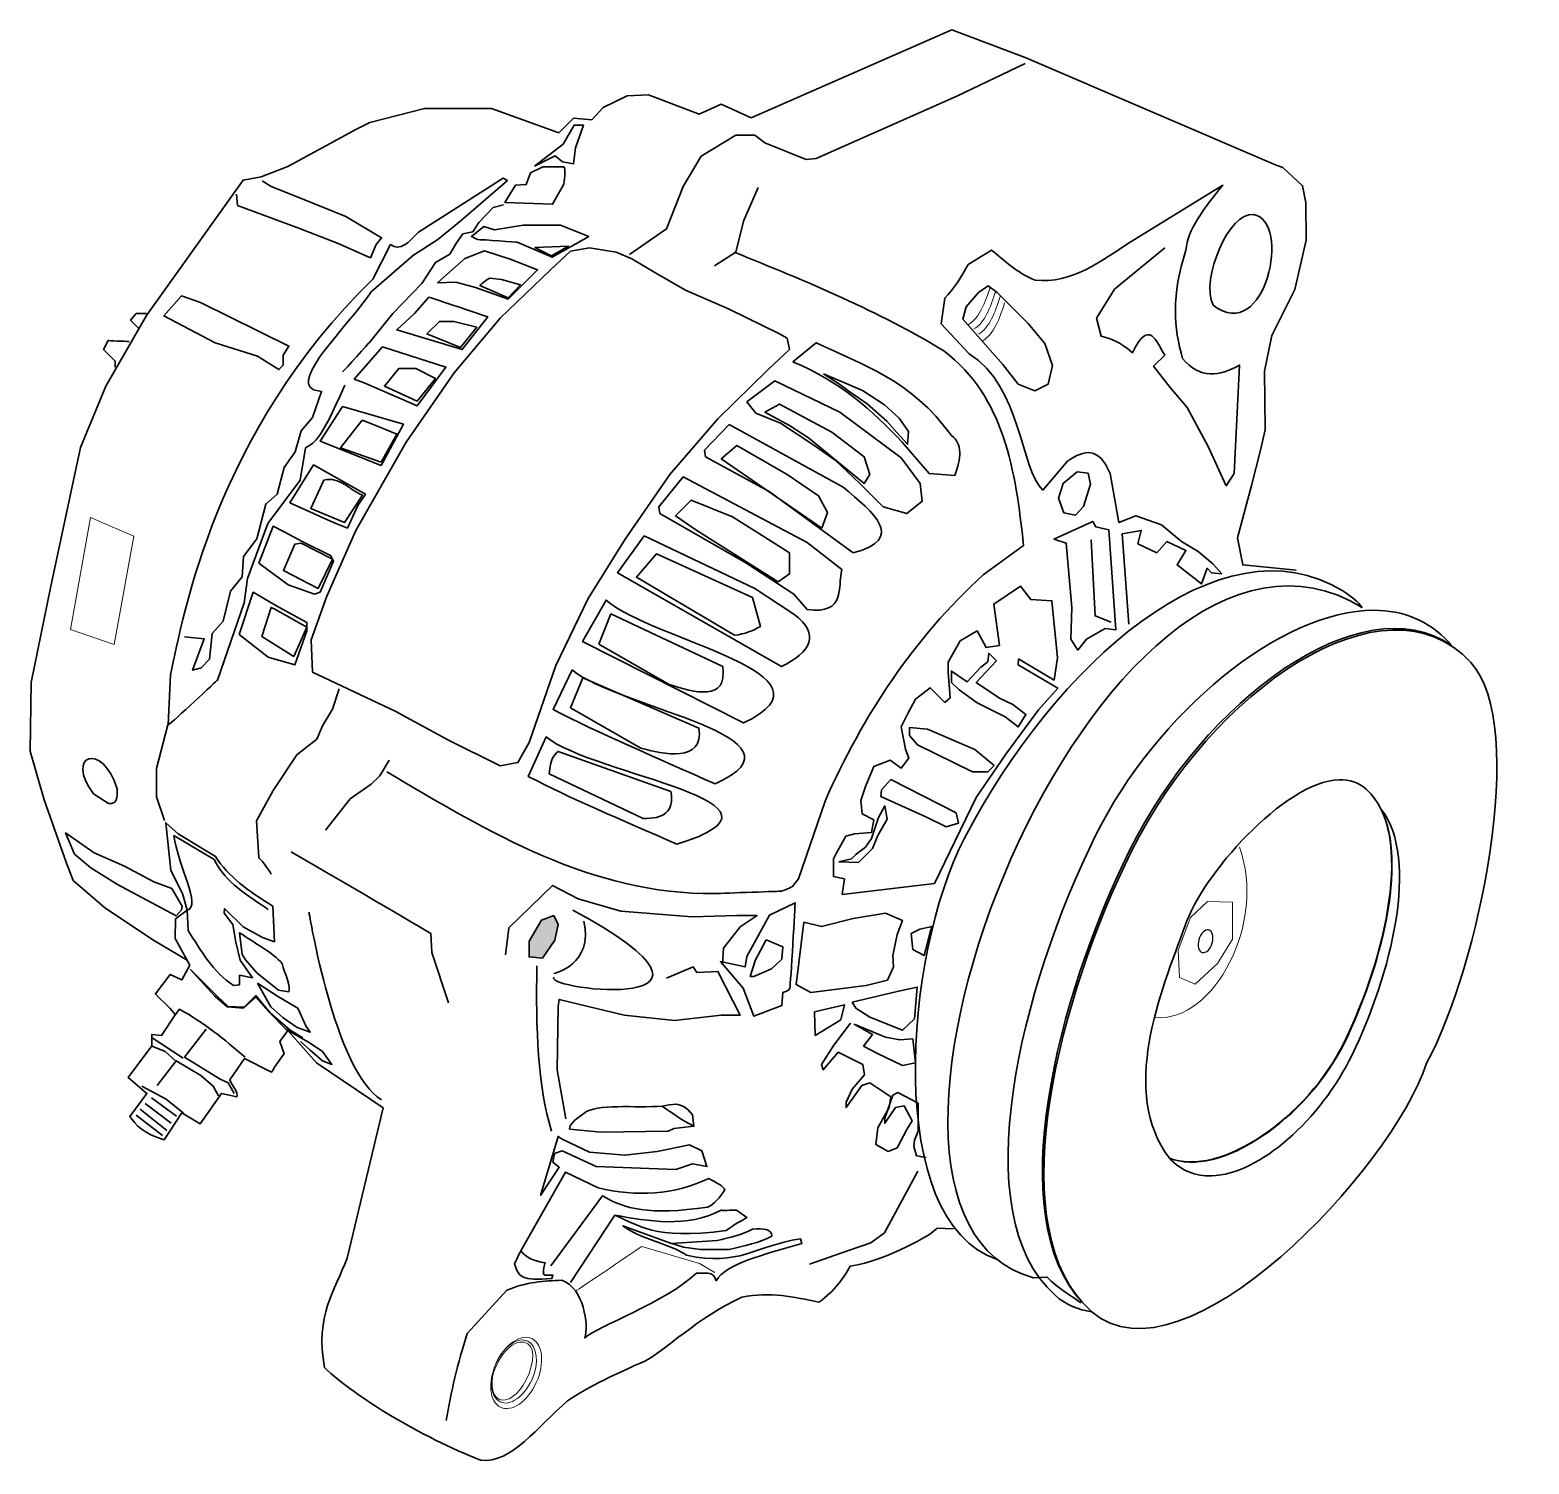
# Model space of a CAD drawing. Header units: inches. Extents: x 9 to 292, y -335 to -65.
import ezdxf

# ---------------------------------------------------------------- set-up
doc = ezdxf.new("R2010")
doc.units = ezdxf.units.IN
doc.header["$MEASUREMENT"] = 0
doc.layers.add('Layer 1', color=7, linetype='Continuous')

# ---------------------------------------------------------------- blocks, each defined once
blk = doc.blocks.new('block 5')
at = {"layer": 'Layer 1', "color": 7, "lineweight": 35}
blk.add_lwpolyline([(207.2, -304.66), (209.19, -306.6)], dxfattribs=at)
for points, knots in [([(262.31, -174.24), (244.68, -174.19), (221.23, -193.65), (209.83, -216.7), (195.68, -245.33), (185, -288.09), (202.2, -303.4), (204.22, -305.19), (206.55, -306.16), (209.1, -306.51), (226.38, -321.47), (265.76, -279.48), (272.21, -259.65), (282.04, -241.49), (291.5, -196.03), (280.54, -184.08), (264.35, -166.45), (231.47, -189.58), (216.59, -219.68), (202.9, -247.37), (192.47, -288.26), (207.34, -304.77), (192.06, -288.46), (202.52, -247.26), (216.29, -219.41), (230.19, -191.3), (259.8, -169.25), (276.83, -180.82), (276.67, -180.61), (276.53, -180.43), (276.36, -180.24), (272.56, -176.11), (267.71, -174.26), (262.31, -174.24)], [0, 0, 0, 0, 1, 1, 1, 2, 2, 2, 3, 3, 3, 4, 4, 4, 5, 5, 5, 6, 6, 6, 7, 7, 7, 8, 8, 8, 9, 9, 9, 10, 10, 10, 11, 11, 11, 11]), ([(255.72, -206.2), (245.32, -206.52), (229.67, -224.45), (226.73, -233.67), (221.98, -246.3), (214.33, -265.17), (223.72, -277.52), (225.9, -279.94), (228.66, -280.95), (231.67, -280.87), (240.71, -280.6), (252.19, -270.36), (258.21, -257.96), (265.44, -243.05), (270.98, -221.18), (263.65, -211.78), (268.72, -222.1), (263.47, -241.87), (256.77, -255.66), (249.74, -270.15), (233.07, -281.4), (223.72, -277.52), (233.07, -281.3), (249.7, -270.05), (256.71, -255.6), (264.34, -239.88), (270.11, -216.4), (260.84, -207.99), (259.39, -206.68), (257.64, -206.14), (255.72, -206.2)], [0, 0, 0, 0, 1, 1, 1, 2, 2, 2, 3, 3, 3, 4, 4, 4, 5, 5, 5, 6, 6, 6, 7, 7, 7, 8, 8, 8, 9, 9, 9, 10, 10, 10, 10])]:
    blk.add_open_spline(points, degree=3, knots=knots, dxfattribs=at)
blk = doc.blocks.new('block 4')
at = {"layer": 'Layer 1', "color": 7, "lineweight": 35}
for points in [[(260.08, -173.74), (210.98, -143.68), (153.25, -287.99), (198.14, -300.1), (198.14, -300.1), (200.71, -299.97), (200.71, -299.97), (202.62, -302.08), (204.91, -303.21), (207.06, -304.84)], [(191.26, -296.63), (169.91, -289.48), (173.61, -239.33), (185.11, -217.22), (202.13, -184.5), (233.39, -156.4), (256.39, -170.58), (257.89, -171.49), (259.29, -172.62), (260.08, -173.77)]]:
    blk.add_open_spline(points, degree=3, knots=[0, 0, 0, 0, 1, 1, 1, 2, 2, 2, 3, 3, 3, 3], dxfattribs=at)
at = {"layer": 'Layer 1'}
blk.add_blockref('block 5', (0, 0), dxfattribs=at)
blk = doc.blocks.new('block 3')
at = {"layer": 'Layer 1'}
h = blk.add_hatch(color=1, dxfattribs=at)
h.dxf.hatch_style = 2
h.paths.add_polyline_path([(107.69, -231.81), (105.37, -232.65), (103.06, -236.65), (103.06, -239.6), (105.58, -239.81), (107.9, -236.44), (108.53, -233.49)])
at = {"layer": 'Layer 1', "color": 7, "lineweight": 35}
for points in [[(247.64, -166.67), (237.56, -165.69), (236.58, -160.6), (239.22, -150.71), (240.89, -144.05), (241.77, -140.23), (241.67, -129.16), (243.04, -122.41), (247.35, -113.79), (249.5, -104.49), (249.41, -97.44), (248.82, -94.2), (245.1, -90.78), (243.82, -90.29), (196.53, -70.02), (182.72, -64.83), (144.92, -81.38), (139.24, -78.83), (135.13, -80.69), (125.53, -77.07), (121.52, -77.26), (117.01, -79.42), (114.86, -81.77), (111.43, -81.47), (108.69, -84.22), (95.96, -79.61), (83.33, -79.61), (73.05, -82.26), (70.5, -83.53), (57.57, -90.58), (52.58, -92.54), (49.15, -93.13), (30.94, -118.69), (23.29, -131.96), (18.49, -143.52), (12.85, -170.03), (9.2, -187.83), (9, -200.83), (11.64, -209.96), (15.9, -221.94), (17.12, -225.19), (23.01, -230.27), (32.14, -236.36), (38.64, -240.22)], [(122, -107.17), (128.95, -102.33), (132.11, -94.33), (135.48, -88.64), (142.01, -84.64), (145.58, -84.64), (147.48, -86.12), (151.69, -87.8), (155.27, -89.28), (157.16, -89.07), (183.69, -77.28), (196.53, -71.17)], [(104.05, -90.53), (109.48, -86.34), (111.57, -82.76), (113.3, -82.76), (111.82, -87.08), (111.45, -90.04), (109.35, -89.67), (108, -88.56), (104.05, -90.53)], [(47.89, -95.8), (48.11, -97.91), (59.47, -102.12), (67.05, -105.07), (73.16, -107.8), (74.21, -105.28), (75.27, -104.01), (68.53, -100.01), (59.69, -96.43), (54.42, -94.33), (52.74, -93.28)], [(138.01, -109.28), (142.01, -106.75), (143.48, -100.86), (146.22, -94.54)], [(62, -179.81), (62.21, -185.91), (77.79, -193.28), (87.9, -198.76), (97.58, -203.6), (100.95, -202.97), (103.06, -199.18), (108.11, -184.65), (114.21, -172.02), (121.16, -160.86), (129.58, -148.65), (138.64, -138.12), (148.11, -128.86), (152.11, -125.07), (151.69, -122.96), (150.22, -122.12), (140.74, -117.49), (132.53, -113.91), (127.06, -110.75), (122.43, -108.01), (119.48, -106.75), (114.42, -105.91), (110.85, -106.54), (107.06, -110.12), (97.58, -119.17), (88.95, -129.49), (79.9, -142.54), (70.42, -159.17), (64.95, -171.6), (62, -179.81), (62, -179.81)], [(85.78, -112.5), (90.97, -107.93), (94.67, -106.45), (99.48, -108.06), (104.66, -110.03), (99.11, -115.58), (92.94, -113.36), (89.24, -112.38), (85.78, -112.5), (85.78, -112.5)], [(104.17, -105.84), (110.46, -105.59), (107.26, -107.44), (104.17, -105.84), (104.17, -105.84)], [(34.21, -118.75), (43.89, -123.8), (51.9, -126.33), (55.9, -128.86), (56.74, -128.01), (56.74, -126.12), (57.79, -124.44), (41.16, -116.22), (37.58, -114.96), (34.21, -118.75), (34.21, -118.75)], [(187.72, -114.32), (185.43, -117.03), (184.8, -119.33), (192.31, -127.88), (195.23, -131.63), (198.36, -132.88), (200.86, -131.63), (201.7, -128.09), (200.24, -123.92), (197.11, -120.16), (193.56, -116.61), (191.27, -114.32), (189.6, -113.07), (187.72, -114.32), (187.72, -114.32)], [(30.95, -118.28), (29.02, -118.28), (27.93, -119.54), (29.44, -121.04)], [(83.81, -122.13), (90.1, -124.72), (93.19, -120.89), (88.87, -119.78), (86.15, -119.78), (83.81, -122.13), (83.81, -122.13)], [(70.11, -130.64), (75.42, -124.59), (87.39, -128.42), (81.96, -135.7), (71.96, -131.38), (70.11, -130.64), (70.11, -130.64)], [(75.79, -132), (78.5, -128.67), (81.71, -128.67), (85.41, -130.52), (81.96, -134.84), (75.79, -132), (75.79, -132)], [(158.53, -129.67), (165.86, -132.78), (170.02, -135.53), (172.77, -138), (174.54, -140.53), (174.39, -142.93), (172.35, -140.74), (170.45, -138.56), (166.78, -135.32), (163.33, -132.92), (161.35, -131.51), (158.53, -129.68), (158.53, -129.67)], [(144.11, -134.96), (149.37, -130.96), (161.59, -136.86), (173.16, -145.49), (176.74, -150.33), (177.16, -153.7), (174.22, -156.02), (169.8, -154.75), (165.38, -150.33), (160.74, -145.91), (156.53, -142.96), (150.43, -138.96), (145.8, -137.07), (144.11, -134.96)], [(147.48, -136.86), (150.22, -135.38), (160.11, -140.65), (166.22, -145.28), (167.27, -148.65), (166.22, -150.33), (155.69, -141.7), (152.11, -139.38), (147.48, -136.86), (147.48, -136.86)], [(67.89, -135.82), (79.36, -139.16), (75.17, -146.93), (63.69, -142.37), (67.89, -135.82)], [(71.59, -138.42), (67.52, -143.6), (75.17, -146.31), (78.13, -141.01), (73.56, -139.16), (71.59, -138.42), (71.59, -138.42)], [(139.27, -145.7), (142.22, -143.17), (151.69, -148.65), (157.58, -152.65), (159.27, -155.81), (158.22, -158.75), (143.27, -148.44), (139.27, -145.7), (139.27, -145.7)], [(57.99, -153.96), (66.17, -157.69), (68.83, -158.76), (70.79, -154.49), (72.21, -152.36), (62.44, -146.85), (57.99, -153.96), (57.99, -153.96)], [(206.35, -148.12), (203.72, -150.31), (202.84, -153.09), (203.86, -155.87), (206.06, -156.31), (207.52, -154.7), (208.83, -150.46), (208.39, -148.41), (206.35, -148.12), (206.35, -148.12)], [(130.64, -156.44), (133.58, -153.49), (141.37, -156.65), (147.48, -160.44), (152.11, -163.39), (152.11, -167.39), (150.01, -168.86), (134.64, -159.17), (130.64, -156.44)], [(201.96, -160.84), (204.3, -161.57), (205.32, -173.71), (205.18, -179.7), (206.49, -181.75), (208.1, -179.7), (211.61, -177.65), (213.66, -177.95), (212.34, -159.09), (209.86, -158.5), (209.27, -157.48), (201.96, -160.84), (201.96, -160.84)], [(52.13, -165.33), (57.64, -169.42), (62.61, -171.2), (63.68, -170.84), (66.17, -164.98), (65.64, -163.91), (60.3, -161.25), (56.93, -159.47), (54.8, -158.4), (52.13, -165.33)], [(208.98, -160.99), (209.71, -175.32), (212.78, -176.49)], [(63.33, -170.13), (56.75, -166.76), (58.88, -161.78), (60.13, -161.6), (65.99, -164.62), (63.33, -170.13), (63.33, -170.13)], [(48.4, -178.84), (53.91, -183.11), (58.88, -184.53), (61.19, -178.13), (61.19, -176.53), (55.33, -173.33), (51.06, -170.84), (48.4, -178.84)], [(195.27, -183.39), (202.01, -187.39), (202.64, -183.18), (201.59, -172.44), (197.59, -172.23), (195.69, -169.7), (190.64, -173.07), (191.69, -180.86), (189.17, -181.28), (187.48, -178.12), (184.32, -180.02), (182.01, -184.02), (182.01, -185.91), (182.43, -190.76), (181.38, -191.6), (178.64, -188.86), (175.9, -190.97), (174.43, -193.7), (173.16, -196.23), (174.01, -200.44), (174.64, -202.12), (173.16, -204.02), (171.11, -202.51), (168.04, -203.68), (166.43, -207.48), (165.56, -210.11), (165.85, -212.6), (168.04, -213.77), (167.6, -216.11), (164.39, -216.4), (162.78, -216.84), (160.88, -220.2), (160.44, -221.08), (160.44, -224.44), (162.49, -224.88), (162.05, -227.8), (179.45, -225.76), (187.34, -209.53), (192.9, -201.34), (199.04, -193.01), (202.69, -188.91), (195.24, -184.53), (195.27, -183.39), (195.27, -183.39)], [(52.66, -179.2), (58.71, -182.93), (61.19, -177.42), (55.15, -174.04), (54.44, -173.69), (52.66, -179.2), (52.66, -179.2)], [(191.14, -183.8), (187.34, -187.89), (191.73, -190.81), (194.21, -191.98), (196.7, -193.88), (195.24, -196.22), (192.75, -194.32), (187.49, -191.69), (184.12, -189.21), (182.66, -187.89), (182.66, -185.7), (185.59, -187.74), (188.22, -184.97), (189.53, -183.94), (189.68, -182.33), (191.14, -183.8), (191.14, -183.8)], [(34.95, -195.84), (32.84, -204.09), (32.84, -209.42), (34.35, -213.85)], [(176.23, -199.59), (186.61, -204.7), (189.53, -204.7), (190.7, -203.53), (187.05, -200.46), (178.13, -196.66), (174.77, -196.37), (174.77, -197.83), (176.23, -199.59), (176.23, -199.59)], [(64.67, -215.67), (69.35, -209.82), (73.3, -207.04), (74.91, -205.43), (76.66, -202.51)], [(171.26, -206.16), (169.5, -208.07), (169.36, -209.38), (177.84, -213.18), (181.64, -215.08), (183.98, -214.35), (183.54, -212.45), (171.26, -206.16), (171.26, -206.16)], [(161.46, -221.66), (165.12, -221.81), (167.75, -219.18), (168.77, -216.69), (170.53, -213.62), (170.09, -211.14), (168.92, -213.33), (167.6, -217.28), (166.43, -218.88), (164.68, -220.2), (163.8, -221.08), (161.46, -221.66), (161.46, -221.66)], [(36.52, -231.87), (25.5, -225.96), (20.47, -222.8), (17.4, -220.2), (15.69, -216.23), (21.12, -219.96), (26.79, -222.47), (32.31, -225.47), (35.71, -226.68), (37.65, -230.01), (37.57, -230.74), (36.52, -231.87), (36.52, -231.87)], [(98.63, -239.18), (99.27, -234.13), (107.48, -226.13), (112.32, -228.65), (120.32, -230.97), (133.79, -232.02), (142.22, -231.81), (146.01, -231.81), (142.85, -233.92), (139.69, -237.92), (139.48, -241.07)], [(154.85, -233.04), (153.36, -244.8), (156.17, -246.29), (166.61, -244.97), (170.59, -243.97), (171.75, -241.49), (171.58, -239.33), (172.41, -235.36), (173.4, -232.71), (170.25, -231.38), (164.13, -232.38), (158.16, -233.87), (154.85, -233.04), (154.85, -233.04)], [(107.69, -231.81), (105.37, -232.65), (103.06, -236.65), (103.06, -239.6), (105.58, -239.81), (107.9, -236.44), (108.53, -233.49), (107.69, -231.81)], [(176.71, -234.36), (175.06, -235.19), (175.39, -238.17), (177.54, -239.33), (178.7, -234.7), (179.03, -233.87), (176.71, -234.36), (176.71, -234.36)], [(147.73, -236.35), (150.87, -237.68), (150.71, -240), (148.72, -241.82), (145.41, -243.31), (144.74, -243.31), (145.74, -240.16), (147.73, -236.35)], [(39.16, -241.92), (43.83, -247), (46.16, -249.03), (49.21, -249.24), (51.54, -247.2), (53.98, -249.95), (57.23, -253.19), (61.8, -255.83), (64.13, -257.46), (65.86, -259.9), (64.13, -259.19), (61.8, -257.15), (59.97, -255.53)], [(39.37, -242.08), (44.42, -247.14), (46.35, -248.94), (49.36, -249.06), (51.53, -246.9), (54.29, -250.15), (58.03, -253.4), (60.43, -254.84)], [(110, -270.13), (108.32, -260.86), (108.53, -248.86), (108.74, -247.6), (120.95, -250.55), (130.43, -251.6), (139.27, -250.55), (142.85, -250.55), (138.64, -242.34), (134.64, -242.55), (134, -241.49), (128.95, -243.6)], [(51.85, -244.56), (55.81, -247.1), (59.46, -249.24), (60.99, -252.59), (61.8, -253.8), (59.36, -252.89), (56.72, -251.06), (54.39, -249.03), (51.85, -244.56), (51.85, -244.56)], [(163.96, -248.11), (172.41, -246.12), (176.22, -245.3), (175.72, -251.26), (173.4, -253.41), (167.27, -250.93), (164.62, -249.27), (163.96, -248.11)], [(156.84, -249.94), (157, -254.41), (161.81, -251.43), (162.47, -248.61), (156.84, -249.94), (156.84, -249.94)], [(42.2, -253.19), (38.14, -258.47), (44.84, -262.64), (46.37, -263.35), (47.48, -265.38)], [(163.63, -252.09), (160.48, -256.23), (158.16, -259.87), (158.49, -260.87), (161.31, -257.56), (165.95, -259.87), (166.28, -261.86), (163.96, -264.51), (162.8, -267), (162.8, -267.99), (165.78, -263.85), (167.27, -263.35), (171.25, -266), (170.92, -267.99), (168.76, -271.8), (168.43, -274.95), (170.75, -276.27), (172.41, -275.61), (174.23, -272.13), (175.22, -270.48), (173.73, -267.66), (172.08, -267.99), (170.09, -270.97), (170.09, -269.98), (171.58, -265.67), (172.57, -265.17), (176.38, -267.16), (176.38, -272.46), (175.72, -274.12), (175.56, -275.28), (176.05, -277.1), (177.87, -277.43)], [(164.29, -252.25), (170.25, -254.74), (172.9, -255.24), (175.39, -255.07), (175.89, -259.54), (173.4, -260.04), (168.6, -257.72), (166.11, -256.4), (167.77, -254.24), (164.29, -252.25), (164.29, -252.25)], [(37.84, -258.68), (31.85, -254.72)], [(36.42, -259.19), (34.49, -257.46), (31.85, -256.34)], [(32.96, -263.86), (36.52, -259.19), (41.19, -261.93), (43.52, -263.96), (44.54, -265.78)], [(30.09, -263.99), (34.67, -266.4), (37.92, -269.05)], [(34.79, -272.3), (29.73, -268.32)], [(35.63, -270.97), (30.7, -267.24)], [(36.6, -269.65), (31.9, -266.16)], [(33.95, -273.26), (29.01, -269.41)], [(105.23, -284.57), (108.74, -279.25), (107.56, -278.31), (107.83, -276.68), (109.32, -276.14), (115.69, -279.12), (130.74, -279.66), (133.85, -278.58), (136.56, -279.12), (135.62, -276.14), (133.31, -275.06), (127.21, -276.28), (121.11, -276.95), (114.47, -276.41), (109.32, -273.97), (108.51, -273.43), (105.23, -284.57), (105.23, -284.57)], [(155.9, -297.5), (163.27, -294.97), (167.48, -293.5), (170.01, -291.6), (176.32, -280.02)]]:
    blk.add_lwpolyline(points, dxfattribs=at)
at = {"layer": 'Layer 1', "color": 7, "lineweight": 9}
blk.add_lwpolyline([(28.57, -160.24), (24.83, -180.72), (16.63, -177.84), (20.37, -156.77), (28.57, -160.24)], dxfattribs=at)
at = {"layer": 'Layer 1', "color": 7, "lineweight": 18}
blk.add_lwpolyline([(230.91, -229.12), (235.59, -229.27), (235.59, -236.28), (232.81, -240.82), (228.57, -244.76), (225.65, -243.45), (225.35, -238.33), (227.69, -232.19), (230.91, -229.12)], dxfattribs=at)
at = {"layer": 'Layer 1', "color": 7, "lineweight": 35}
for points, knots in [([(68.32, -131.8), (63.38, -143.19), (62.41, -142.64), (60.95, -143.59), (60.95, -143.59), (59.9, -149.7), (59.9, -149.7), (59.9, -149.7), (53.79, -157.91), (53.79, -157.91), (53.79, -157.91), (50, -168.23), (50, -168.23), (50, -168.23), (49.37, -172.86), (49.37, -172.86), (49.37, -172.86), (44.32, -187.39), (44.32, -187.39), (44.32, -187.39), (35.89, -195.39), (35.05, -195.81), (35.05, -195.81), (35.47, -186.33), (35.47, -186.33), (37.91, -175.09), (44.02, -140.69), (73.58, -111.8), (73.58, -111.8), (76.95, -105.28), (76.95, -105.28), (78.7, -106.73), (80.46, -104.79), (82.21, -102.96), (82.21, -102.96), (98.17, -92.74), (98.17, -92.74), (98.17, -92.74), (98.96, -93.18), (98.96, -93.18), (98.96, -93.18), (90.33, -100.69), (90.33, -100.69), (90.33, -100.69), (85.86, -104.35), (85.86, -104.35), (85.86, -104.35), (81.29, -107.29), (81.29, -107.29), (81.29, -107.29), (81.37, -107.17), (81.37, -107.17), (81.37, -107.17), (73.37, -114.12), (73.37, -114.12), (68.51, -121.13), (58.29, -130.63), (62.42, -132.65), (62.42, -132.65), (63.94, -132.99), (63.94, -132.99), (63.94, -132.99), (62.21, -137.92), (62.21, -137.92), (62.21, -137.92), (60.11, -140.39), (60.11, -140.39), (60.11, -140.39), (59, -144.34), (59, -144.34), (59, -144.34), (56.9, -147.3), (56.9, -147.3), (56.9, -147.3), (55.55, -152.36), (55.55, -152.36), (55.55, -152.36), (53.45, -154.21), (53.45, -154.21), (53.45, -154.21), (51.72, -160.75), (51.72, -160.75), (51.72, -160.75), (49.25, -164.09), (49.25, -164.09), (49.25, -164.09), (49, -167.91), (49, -167.91), (49, -167.91), (46.78, -170.63), (46.78, -170.63), (46.78, -170.63), (45.43, -176.3), (45.43, -176.3), (45.43, -176.3), (43.33, -178.65), (43.33, -178.65), (43.33, -178.65), (42.83, -183.46), (42.83, -183.46), (42.83, -183.46), (41.23, -185.07), (41.23, -185.07), (41.23, -185.07), (39.63, -185.56), (39.63, -185.56), (39.63, -185.56), (41.85, -179.64), (41.85, -179.64), (41.85, -179.64), (38.14, -179.27), (38.14, -179.27)], [0, 0, 0, 0, 1, 1, 1, 2, 2, 2, 3, 3, 3, 4, 4, 4, 5, 5, 5, 6, 6, 6, 7, 7, 7, 8, 8, 8, 9, 9, 9, 10, 10, 10, 11, 11, 11, 12, 12, 12, 13, 13, 13, 14, 14, 14, 15, 15, 15, 16, 16, 16, 17, 17, 17, 18, 18, 18, 19, 19, 19, 20, 20, 20, 21, 21, 21, 22, 22, 22, 23, 23, 23, 24, 24, 24, 25, 25, 25, 26, 26, 26, 27, 27, 27, 28, 28, 28, 29, 29, 29, 30, 30, 30, 31, 31, 31, 32, 32, 32, 33, 33, 33, 34, 34, 34, 35, 35, 35, 36, 36, 36, 37, 37, 37, 37]), ([(98.48, -97.38), (98.48, -97.38), (107.48, -97.7), (107.48, -97.7), (107.48, -97.7), (109.58, -93.91), (109.58, -93.91), (109.76, -92.49), (109.97, -91.01), (109.62, -90.64), (109.62, -90.64), (105.66, -90.64), (105.66, -90.64), (105.66, -90.64), (103.33, -91.76), (103.33, -91.76), (103.33, -91.76), (102.51, -93.99), (102.51, -93.99), (102.51, -93.99), (100.48, -94.09), (100.48, -94.09), (100.48, -94.09), (98.48, -97.38), (98.48, -97.38), (98.48, -97.38), (98.48, -97.38), (98.48, -97.38), (98.48, -97.38), (98.48, -97.38), (98.48, -97.38)], [0, 0, 0, 0, 1, 1, 1, 2, 2, 2, 3, 3, 3, 4, 4, 4, 5, 5, 5, 6, 6, 6, 7, 7, 7, 8, 8, 8, 9, 9, 9, 10, 10, 10, 10]), ([(222.85, -105.91), (222.85, -105.91), (213.38, -113.7), (213.38, -113.7), (213.38, -113.7), (210.01, -119.17), (210.01, -119.17), (210.01, -119.17), (210.85, -122.54), (210.85, -122.54), (212.62, -123.01), (214.42, -123.57), (216.75, -125.7), (219.96, -119.13), (221.24, -123.6), (222.85, -126.12), (222.85, -126.12), (220.75, -128.23), (220.75, -128.23), (220.75, -128.23), (223.9, -132.23), (223.9, -132.23), (223.9, -132.23), (227.06, -136.02), (227.06, -136.02), (227.06, -136.02), (231.06, -143.38), (231.06, -143.38), (231.06, -143.38), (234.43, -150.75), (234.43, -150.75), (234.43, -150.75), (235.91, -148.44), (235.91, -148.44), (235.91, -148.44), (236.96, -128.01), (236.96, -128.01), (233.15, -130.14), (229.47, -130.76), (226.22, -126.75), (224.55, -121.12), (224.05, -114.76), (226.85, -106.33), (227.11, -102.6), (230.22, -98.4), (233.8, -94.12), (233.8, -94.12), (216.33, -104.86), (216.33, -104.86), (210.76, -108.38), (205.36, -112.76), (198.43, -112.01), (194.91, -110.51), (192.66, -108.37), (190.22, -106.33), (190.22, -106.33), (185.8, -109.07), (185.8, -109.07), (184.52, -111.37), (183.2, -113.63), (181.38, -115.38), (181.38, -115.38), (180.74, -120.22), (180.74, -120.22), (180.74, -120.22), (186.01, -125.91), (186.01, -125.91), (195.79, -131.84), (195.69, -147.85), (199.9, -151.59), (199.9, -151.59), (204.53, -146.12), (204.53, -146.12), (207.66, -143.91), (210.52, -143.4), (212.54, -148.44), (212.54, -148.44), (214.22, -157.7), (214.22, -157.7), (214.22, -157.7), (217.38, -156.44), (217.38, -156.44), (217.38, -156.44), (222.22, -158.12), (222.22, -158.12), (222.22, -158.12), (226.01, -161.28), (226.01, -161.28), (226.01, -161.28), (229.17, -163.17), (229.17, -163.17), (229.17, -163.17), (231.9, -165.49), (231.9, -165.49), (231.9, -165.49), (233.59, -167.39), (233.59, -167.39), (233.59, -167.39), (231.69, -167.17), (231.69, -167.17), (231.69, -167.17), (230.85, -166.33), (230.85, -166.33), (230.85, -166.33), (229.8, -169.28), (229.8, -169.28), (229.8, -169.28), (225.17, -165.7), (225.17, -165.7), (225.17, -165.7), (226.85, -162.96), (226.85, -162.96), (226.85, -162.96), (223.27, -161.28), (223.27, -161.28), (223.27, -161.28), (221.38, -163.39), (221.38, -163.39), (221.38, -163.39), (217.8, -161.7), (217.8, -161.7), (217.8, -161.7), (218.43, -159.17), (218.43, -159.17), (218.43, -159.17), (214.85, -159.81), (214.85, -159.81), (214.85, -159.81), (216.11, -176.86), (216.11, -176.86)], [0, 0, 0, 0, 1, 1, 1, 2, 2, 2, 3, 3, 3, 4, 4, 4, 5, 5, 5, 6, 6, 6, 7, 7, 7, 8, 8, 8, 9, 9, 9, 10, 10, 10, 11, 11, 11, 12, 12, 12, 13, 13, 13, 14, 14, 14, 15, 15, 15, 16, 16, 16, 17, 17, 17, 18, 18, 18, 19, 19, 19, 20, 20, 20, 21, 21, 21, 22, 22, 22, 23, 23, 23, 24, 24, 24, 25, 25, 25, 26, 26, 26, 27, 27, 27, 28, 28, 28, 29, 29, 29, 30, 30, 30, 31, 31, 31, 32, 32, 32, 33, 33, 33, 34, 34, 34, 35, 35, 35, 36, 36, 36, 37, 37, 37, 38, 38, 38, 39, 39, 39, 40, 40, 40, 41, 41, 41, 42, 42, 42, 43, 43, 43, 43]), ([(67.89, -129.28), (68.38, -128.91), (72.95, -123.73), (72.95, -123.73), (72.95, -123.73), (77.39, -118.3), (77.39, -118.3), (77.39, -118.3), (82.82, -112.62), (82.82, -112.62), (82.82, -112.62), (85.41, -108.67), (85.41, -108.67), (85.41, -108.67), (88.13, -107.07), (88.13, -107.07), (88.13, -107.07), (89.36, -104.97), (89.36, -104.97), (89.36, -104.97), (90.59, -103.24), (90.59, -103.24), (90.59, -103.24), (92.45, -102.87), (92.45, -102.87), (92.45, -102.87), (93.56, -101.15), (93.56, -101.15), (93.56, -101.15), (96.27, -98.31), (96.27, -98.31), (96.27, -98.31), (98.25, -97.81), (98.25, -97.81)], [0, 0, 0, 0, 1, 1, 1, 2, 2, 2, 3, 3, 3, 4, 4, 4, 5, 5, 5, 6, 6, 6, 7, 7, 7, 8, 8, 8, 9, 9, 9, 10, 10, 10, 11, 11, 11, 11]), ([(93.31, -104.35), (94.3, -104.35), (100.84, -104.85), (100.84, -104.85), (100.84, -104.85), (107.38, -107.69), (107.38, -107.69), (107.38, -107.69), (114.29, -103.74), (114.29, -103.74), (114.29, -103.74), (108.98, -101.64), (108.98, -101.64), (108.98, -101.64), (101.95, -101.64), (101.95, -101.64), (101.95, -101.64), (96.52, -102.5), (96.52, -102.5), (96.52, -102.5), (94.54, -101.89), (94.54, -101.89), (94.54, -101.89), (92.2, -103.74), (92.2, -103.74), (92.2, -103.74), (93.31, -104.35), (93.31, -104.35)], [0, 0, 0, 0, 1, 1, 1, 2, 2, 2, 3, 3, 3, 4, 4, 4, 5, 5, 5, 6, 6, 6, 7, 7, 7, 8, 8, 8, 9, 9, 9, 9]), ([(239.58, -99.63), (234.95, -98.94), (229.58, -111.89), (231.95, -116.7), (241.96, -124.38), (246.77, -100.7), (239.58, -99.63)], [0, 0, 0, 0, 1, 1, 1, 2, 2, 2, 2]), ([(76.22, -204.7), (95.63, -216.09), (114.66, -227.86), (138.07, -227.66), (138.07, -227.66), (149.77, -227.22), (150.35, -227.22), (150.94, -227.22), (152.69, -226.34), (152.69, -226.34), (152.69, -226.34), (153.86, -224.88), (153.86, -224.88), (153.86, -224.88), (158.83, -210.26), (158.83, -210.26), (165.99, -194.01), (175.55, -179.49), (188.66, -167.57), (188.66, -167.57), (196.26, -162.01), (196.26, -162.01), (194.69, -147.92), (192.71, -134.05), (181.2, -125.31), (169.01, -117.91), (155.45, -112.23), (141.72, -106.74)], [0, 0, 0, 0, 1, 1, 1, 2, 2, 2, 3, 3, 3, 4, 4, 4, 5, 5, 5, 6, 6, 6, 7, 7, 7, 8, 8, 8, 9, 9, 9, 9]), ([(95.65, -111.64), (95.16, -111.76), (93.8, -112.99), (93.8, -112.99), (93.8, -112.99), (99.11, -115.34), (99.11, -115.34), (99.11, -115.34), (101.45, -112.87), (101.45, -112.87), (101.45, -112.87), (97.88, -111.88), (97.88, -111.88), (97.88, -111.88), (95.65, -111.64), (95.65, -111.64)], [0, 0, 0, 0, 1, 1, 1, 2, 2, 2, 3, 3, 3, 4, 4, 4, 5, 5, 5, 5]), ([(84.18, -115.21), (84.67, -115.34), (95.28, -118.92), (95.28, -118.92), (95.28, -118.92), (90.47, -125.09), (90.47, -125.09), (90.47, -125.09), (78.13, -121.39), (78.13, -121.39), (78.13, -121.39), (81.46, -118.3), (81.46, -118.3), (81.46, -118.3), (84.18, -115.21), (84.18, -115.21)], [0, 0, 0, 0, 1, 1, 1, 2, 2, 2, 3, 3, 3, 4, 4, 4, 5, 5, 5, 5]), ([(27.68, -123.56), (26.92, -123.56), (23.74, -123.39), (23.74, -123.39), (23.74, -123.39), (22.82, -125.07), (22.82, -125.07), (22.82, -125.07), (25.08, -127.25), (25.08, -127.25), (25.08, -127.25), (25.08, -128.42), (25.08, -128.42)], [0, 0, 0, 0, 1, 1, 1, 2, 2, 2, 3, 3, 3, 4, 4, 4, 4]), ([(152.74, -127.38), (152.74, -127.38), (157.16, -123.8), (157.16, -123.8), (165.93, -128), (174.94, -130.68), (182.64, -141.28), (184.79, -142.84), (184.48, -145.62), (183.27, -148.86), (183.27, -148.86), (178.43, -148.44), (178.43, -148.44), (178.43, -148.44), (173.38, -142.54), (173.38, -142.54), (167.81, -136.62), (161.65, -131.09), (152.74, -127.38)], [0, 0, 0, 0, 1, 1, 1, 2, 2, 2, 3, 3, 3, 4, 4, 4, 5, 5, 5, 6, 6, 6, 6]), ([(136.32, -145.33), (136.32, -145.33), (148.32, -151.85), (148.32, -151.85), (148.32, -151.85), (164.11, -163.43), (164.11, -163.43), (174.18, -160.77), (168, -155.86), (162.22, -151.01), (162.22, -151.01), (140.74, -139.22), (140.74, -139.22), (140.74, -139.22), (136.11, -144.06), (136.11, -144.06), (136.11, -144.06), (136.32, -145.33), (136.32, -145.33), (136.32, -145.33), (136.32, -145.33), (136.32, -145.33)], [0, 0, 0, 0, 1, 1, 1, 2, 2, 2, 3, 3, 3, 4, 4, 4, 5, 5, 5, 6, 6, 6, 7, 7, 7, 7]), ([(64.39, -149.7), (64.39, -149.7), (61.9, -155.03), (61.9, -155.03), (61.9, -155.03), (68.3, -157.69), (68.3, -157.69), (68.3, -157.69), (71.68, -152.54), (71.68, -152.54), (69.26, -151.55), (67.24, -148.97), (64.39, -149.7), (64.39, -149.7), (64.39, -149.7), (64.39, -149.7)], [0, 0, 0, 0, 1, 1, 1, 2, 2, 2, 3, 3, 3, 4, 4, 4, 5, 5, 5, 5]), ([(127.69, -156.02), (127.69, -156.02), (143.9, -165.28), (143.9, -165.28), (143.9, -165.28), (152.95, -171.18), (152.95, -171.18), (152.95, -171.18), (155.48, -174.12), (155.48, -174.12), (162.88, -175.08), (161.12, -169.86), (162.01, -166.54), (162.01, -166.54), (155.48, -161.49), (155.48, -161.49), (155.48, -161.49), (132.11, -149.07), (132.11, -149.07), (132.11, -149.07), (127.48, -154.75), (127.48, -154.75), (127.48, -154.75), (127.69, -156.02), (127.69, -156.02)], [0, 0, 0, 0, 1, 1, 1, 2, 2, 2, 3, 3, 3, 4, 4, 4, 5, 5, 5, 6, 6, 6, 7, 7, 7, 8, 8, 8, 8]), ([(124.74, -160.23), (124.74, -160.23), (119.69, -167.17), (119.69, -167.17), (119.69, -167.17), (150.64, -184.86), (150.64, -184.86), (156.13, -182.06), (158.1, -178.89), (152.95, -174.96), (152.95, -174.96), (145.58, -170.12), (145.58, -170.12), (145.58, -170.12), (124.74, -160.23), (124.74, -160.23)], [0, 0, 0, 0, 1, 1, 1, 2, 2, 2, 3, 3, 3, 4, 4, 4, 5, 5, 5, 5]), ([(123.27, -168.02), (123.27, -168.02), (127.06, -163.6), (127.06, -163.6), (127.06, -163.6), (145.16, -171.81), (145.16, -171.81), (145.16, -171.81), (146.64, -177.28), (146.64, -177.28), (145.27, -178.09), (143.72, -178.72), (141.79, -178.96), (141.79, -178.96), (123.27, -168.02), (123.27, -168.02), (123.27, -168.02), (123.27, -168.02), (123.27, -168.02)], [0, 0, 0, 0, 1, 1, 1, 2, 2, 2, 3, 3, 3, 4, 4, 4, 5, 5, 5, 6, 6, 6, 6]), ([(117.56, -172.33), (117.56, -172.33), (113.14, -180.12), (113.14, -180.12), (113.14, -180.12), (143.46, -195.49), (143.46, -195.49), (163.06, -186.23), (126.51, -180.04), (117.56, -172.33), (117.56, -172.33), (117.56, -172.33), (117.56, -172.33)], [0, 0, 0, 0, 1, 1, 1, 2, 2, 2, 3, 3, 3, 4, 4, 4, 4]), ([(116.17, -180.63), (116.17, -180.63), (129.44, -188.21), (129.44, -188.21), (134.2, -189.77), (140.53, -191.53), (139.54, -184.84), (139.54, -184.84), (118.49, -174.94), (118.49, -174.94), (118.49, -174.94), (116.17, -180.63), (116.17, -180.63), (116.17, -180.63), (116.17, -180.63), (116.17, -180.63)], [0, 0, 0, 0, 1, 1, 1, 2, 2, 2, 3, 3, 3, 4, 4, 4, 5, 5, 5, 5]), ([(111.16, -185.49), (111.16, -185.49), (107.58, -192.93), (107.58, -192.93), (115.71, -197.2), (127.33, -202.17), (138.1, -206.97), (157.71, -198.13), (120.11, -192.84), (111.16, -185.49)], [0, 0, 0, 0, 1, 1, 1, 2, 2, 2, 3, 3, 3, 3]), ([(54.42, -224.02), (54.21, -223.18), (52.11, -220.86), (52.11, -220.86), (52.11, -220.86), (51.68, -213.91), (51.68, -213.91), (51.68, -213.91), (54.84, -208.23), (54.84, -208.23), (54.84, -208.23), (59.26, -201.49), (59.26, -201.49), (59.26, -201.49), (63.05, -198.54), (63.05, -198.54), (63.05, -198.54), (64.11, -196.02), (64.11, -196.02), (64.11, -196.02), (66, -192.86), (66, -192.86), (66, -192.86), (67.26, -189.07), (67.26, -189.07)], [0, 0, 0, 0, 1, 1, 1, 2, 2, 2, 3, 3, 3, 4, 4, 4, 5, 5, 5, 6, 6, 6, 7, 7, 7, 8, 8, 8, 8]), ([(110.85, -192.65), (110.85, -192.65), (124.11, -200.23), (124.11, -200.23), (128.24, -201.37), (136.05, -203.13), (135.06, -196.44), (135.06, -196.44), (113.16, -186.97), (113.16, -186.97), (113.16, -186.97), (110.85, -192.65), (110.85, -192.65), (110.85, -192.65), (110.85, -192.65), (110.85, -192.65)], [0, 0, 0, 0, 1, 1, 1, 2, 2, 2, 3, 3, 3, 4, 4, 4, 5, 5, 5, 5]), ([(25.45, -207.91), (25.41, -209.42), (25.44, -210.99), (23.82, -210.65), (23.82, -210.65), (20.98, -208.83), (20.98, -208.83), (15.48, -201.48), (22.57, -198.9), (25.45, -207.91)], [0, 0, 0, 0, 1, 1, 1, 2, 2, 2, 3, 3, 3, 3]), ([(106.26, -198.12), (106.26, -198.12), (102.9, -205.56), (102.9, -205.56), (111.03, -209.83), (120.13, -213.54), (130.9, -218.34), (157.03, -210.34), (115.22, -205.48), (106.26, -198.12), (106.26, -198.12), (106.26, -198.12), (106.26, -198.12)], [0, 0, 0, 0, 1, 1, 1, 2, 2, 2, 3, 3, 3, 4, 4, 4, 4]), ([(108.53, -200.86), (107.79, -201.55), (107.04, -202.19), (106.85, -205.07), (106.85, -205.07), (124.53, -213.49), (124.53, -213.49), (128.36, -213.62), (130.45, -212.24), (129.79, -208.44), (129.79, -208.44), (108.53, -200.86), (108.53, -200.86), (108.53, -200.86), (108.53, -200.86), (108.53, -200.86)], [0, 0, 0, 0, 1, 1, 1, 2, 2, 2, 3, 3, 3, 4, 4, 4, 5, 5, 5, 5]), ([(183.06, -290.86), (183.06, -290.86), (179.91, -290.77), (179.91, -290.77), (179.21, -291.82), (170.72, -296.7), (163.59, -297.93), (162.24, -300.19), (160.77, -302.45), (157.67, -304.71), (152.88, -303.67), (148.6, -302.7), (143.18, -303.77), (134.95, -307.46), (128.42, -314.03), (124.74, -315.88), (120.12, -317.84), (114.19, -320.6), (110.32, -323.32), (104.7, -328.02), (99.8, -335.21), (93.9, -334.49), (82.69, -330.05), (70.6, -322.79), (64.5, -317.02), (62.67, -307.21), (66.49, -302.49), (68.77, -296.38), (68.77, -296.38), (75.56, -268.08), (75.56, -268.08), (75.56, -268.08), (63.02, -259.57), (63.02, -259.57), (63.02, -259.57), (57.61, -253.47), (57.61, -253.47), (57.61, -253.47), (56.11, -255.54), (56.11, -255.54), (56.11, -255.54), (56.89, -257.84), (56.89, -257.84), (56.1, -258.94), (55.3, -260.04), (54.5, -261.34), (54.5, -261.34), (49.44, -258.76), (49.44, -258.76), (49.44, -258.76), (46.68, -262.79), (46.68, -262.79), (47.12, -263.87), (48.33, -265.2), (47.95, -266.01), (47.95, -266.01), (45.07, -265.32), (45.07, -265.32), (45.07, -265.32), (41.04, -271.07), (41.04, -271.07), (41.04, -271.07), (37.59, -269), (37.59, -269), (37.59, -269), (34.26, -274.06), (34.26, -274.06), (30.09, -272.81), (29, -271.24), (27.82, -269.69), (27.82, -269.69), (31.04, -265.32), (31.04, -265.32), (31.04, -265.32), (27.47, -262.33), (27.47, -262.33), (27.47, -262.33), (31.96, -256.35), (31.96, -256.35), (31.96, -256.35), (31.94, -254.24), (31.94, -254.24), (31.94, -254.24), (33.8, -254.39), (33.8, -254.39), (33.8, -254.39), (36.36, -250.51), (36.36, -250.51), (35.93, -249.67), (33.95, -247.99), (32.65, -246.57), (32.65, -246.57), (35.41, -242.89), (35.41, -242.89), (35.41, -242.89), (37.59, -243.92), (37.59, -243.92), (37.59, -243.92), (39.09, -241.16), (39.09, -241.16), (39.09, -241.16), (36.33, -236.1), (36.33, -236.1), (36.33, -236.1), (36.44, -232.42), (36.44, -232.42), (36.44, -232.42), (38.63, -230.81), (38.63, -230.81), (38.63, -230.81), (38.79, -234.63), (38.79, -234.63), (41.26, -238.43), (43.44, -242.44), (47.38, -245), (47.38, -245), (48.51, -244.84), (48.51, -244.84), (48.51, -244.84), (48.51, -243.05), (48.51, -243.05), (48.51, -243.05), (50.94, -243.54), (50.94, -243.54), (50.94, -243.54), (48.59, -240.22), (48.59, -240.22), (48.59, -240.22), (47.78, -236.81), (47.78, -236.81), (47.78, -236.81), (47.21, -233.49), (47.21, -233.49), (47.21, -233.49), (45.59, -231.38), (45.59, -231.38), (45.59, -231.38), (45.67, -230.49), (45.67, -230.49), (45.67, -230.49), (49.16, -233.9), (49.16, -233.9), (49.16, -233.9), (52.8, -235.92), (52.8, -235.92), (52.8, -235.92), (55.07, -236.73), (55.07, -236.73), (55.07, -236.73), (54.75, -230.01), (54.75, -230.01), (50.13, -227.19), (46.32, -224.4), (43.97, -220.69), (43.97, -220.69), (36.92, -216.39), (36.92, -216.39), (36.92, -216.39), (34.57, -214.29), (34.57, -214.29), (34.57, -214.29), (35.55, -223.28), (35.55, -223.28), (35.55, -223.28), (37.73, -227.66), (37.73, -227.66), (37.73, -227.66), (38.63, -230.81), (38.63, -230.81), (41.36, -230.18), (36.85, -222.17), (36.11, -216.72), (36.11, -216.72), (43.73, -221.26), (43.73, -221.26), (45.85, -225.75), (50.21, -228.02), (53.86, -230.66)], [0, 0, 0, 0, 1, 1, 1, 2, 2, 2, 3, 3, 3, 4, 4, 4, 5, 5, 5, 6, 6, 6, 7, 7, 7, 8, 8, 8, 9, 9, 9, 10, 10, 10, 11, 11, 11, 12, 12, 12, 13, 13, 13, 14, 14, 14, 15, 15, 15, 16, 16, 16, 17, 17, 17, 18, 18, 18, 19, 19, 19, 20, 20, 20, 21, 21, 21, 22, 22, 22, 23, 23, 23, 24, 24, 24, 25, 25, 25, 26, 26, 26, 27, 27, 27, 28, 28, 28, 29, 29, 29, 30, 30, 30, 31, 31, 31, 32, 32, 32, 33, 33, 33, 34, 34, 34, 35, 35, 35, 36, 36, 36, 37, 37, 37, 38, 38, 38, 39, 39, 39, 40, 40, 40, 41, 41, 41, 42, 42, 42, 43, 43, 43, 44, 44, 44, 45, 45, 45, 46, 46, 46, 47, 47, 47, 48, 48, 48, 49, 49, 49, 50, 50, 50, 51, 51, 51, 52, 52, 52, 53, 53, 53, 54, 54, 54, 55, 55, 55, 56, 56, 56, 57, 57, 57, 58, 58, 58, 59, 59, 59, 59]), ([(58.21, -219.81), (59.47, -220.44), (84.53, -235.18), (84.53, -235.18), (84.53, -235.18), (84.74, -238.76), (84.74, -238.76), (84.74, -238.76), (87.9, -248.23), (87.9, -248.23)], [0, 0, 0, 0, 1, 1, 1, 2, 2, 2, 3, 3, 3, 3]), ([(139.11, -240.49), (139.11, -240.49), (143.42, -245.46), (143.42, -245.46), (143.42, -245.46), (145.41, -250.76), (145.41, -250.76), (145.41, -250.76), (150.71, -248.78), (150.71, -248.78), (150.71, -248.78), (150.87, -246.29), (150.87, -246.29), (150.87, -246.29), (152.03, -246.12), (152.2, -245.46), (152.36, -244.8), (153.19, -229.39), (153.19, -229.39), (153.19, -229.39), (148.39, -231.71), (148.39, -231.71), (148.39, -231.71), (144.08, -239.5), (144.08, -239.5), (144.08, -239.5), (143.75, -241.49), (143.75, -241.49), (143.75, -241.49), (139.11, -240.49), (139.11, -240.49), (139.11, -240.49), (139.11, -240.49), (139.11, -240.49)], [0, 0, 0, 0, 1, 1, 1, 2, 2, 2, 3, 3, 3, 4, 4, 4, 5, 5, 5, 6, 6, 6, 7, 7, 7, 8, 8, 8, 9, 9, 9, 10, 10, 10, 11, 11, 11, 11]), ([(48.51, -235.03), (51.23, -236.97), (54.77, -238.74), (56.53, -240.86), (56.97, -242.68), (58.28, -245.37), (57.75, -246.21), (57.75, -246.21), (55.8, -245.89), (55.8, -245.89), (55.8, -245.89), (51.83, -242.65), (51.83, -242.65), (51.83, -242.65), (49.64, -240.14), (49.64, -240.14), (49.64, -240.14), (49, -239.16), (49, -239.16), (49, -239.16), (48.51, -235.03), (48.51, -235.03), (48.51, -235.03), (48.51, -235.03), (48.51, -235.03)], [0, 0, 0, 0, 1, 1, 1, 2, 2, 2, 3, 3, 3, 4, 4, 4, 5, 5, 5, 6, 6, 6, 7, 7, 7, 8, 8, 8, 8]), ([(49.56, -258.53), (45.68, -255.18), (41.69, -251.95), (37.17, -249.45), (37.17, -249.45), (36.36, -250.51), (36.36, -250.51)], [0, 0, 0, 0, 1, 1, 1, 2, 2, 2, 2]), ([(110.67, -272.07), (110.67, -270.93), (112.16, -270.03), (113.39, -269.09), (115.72, -267.16), (123.13, -268.13), (128.16, -267.74), (129.85, -267.53), (131.72, -266.48), (133.85, -269.36), (133.85, -269.36), (134.12, -271.53), (134.12, -271.53), (134.12, -271.53), (130.33, -271.94), (130.33, -271.94), (130.33, -271.94), (129.25, -272.48), (129.25, -272.48), (129.25, -272.48), (116.64, -272.62), (116.64, -272.62), (116.64, -272.62), (110.67, -272.07), (110.67, -272.07)], [0, 0, 0, 0, 1, 1, 1, 2, 2, 2, 3, 3, 3, 4, 4, 4, 5, 5, 5, 6, 6, 6, 7, 7, 7, 8, 8, 8, 8]), ([(101.47, -295.02), (101.47, -295.02), (109.91, -280.16), (109.91, -280.16), (109.91, -280.16), (116.1, -283.15), (116.1, -283.15), (123.21, -284.9), (130.53, -284.46), (136.93, -281.35), (138.09, -282.08), (139.84, -282.8), (139.92, -283.52), (138.94, -285.06), (137.89, -286.26), (136.71, -286.8), (125.68, -288.34), (120.91, -287.11), (116.92, -284.64), (116.92, -284.64), (107.14, -297.85), (107.14, -297.85)], [0, 0, 0, 0, 1, 1, 1, 2, 2, 2, 3, 3, 3, 4, 4, 4, 5, 5, 5, 6, 6, 6, 7, 7, 7, 7]), ([(110.88, -300.99), (110.88, -300.99), (119.24, -288.3), (119.24, -288.3), (125.39, -289.37), (132.92, -290.8), (139.25, -287.33), (139.49, -287.47), (139.97, -287.38), (142.16, -287.33), (142.16, -287.33), (144.1, -288.75), (144.1, -288.75), (143.33, -289.25), (141.75, -289.91), (140.22, -291.21), (126.22, -292.96), (123.77, -290.14), (119.24, -288.3)], [0, 0, 0, 0, 1, 1, 1, 2, 2, 2, 3, 3, 3, 4, 4, 4, 5, 5, 5, 6, 6, 6, 6]), ([(87.45, -327.02), (88.28, -321.68), (89.61, -316.21), (91.41, -310.63), (91.41, -310.63), (98.88, -302.44), (98.88, -302.44), (102.49, -300.87), (105.87, -300.7), (109.24, -300.55), (113.41, -302.13), (114.32, -308.96), (113.56, -311.44), (116.02, -309.18), (128.67, -304.83), (134.63, -299.2), (136.05, -299.29), (137.8, -298.75), (138.32, -300.64), (139.97, -297.56), (147.36, -295.64), (154.47, -293.66), (154.47, -293.66), (154.22, -292.73), (154.22, -292.73), (145.31, -294.15), (142.77, -297.98), (132.75, -295.86), (129.91, -293.74), (123.63, -292.73), (120.75, -290.28), (120.75, -290.28), (129.88, -293.66), (129.88, -293.66), (129.88, -293.66), (138.5, -293.07), (138.5, -293.07), (140.89, -292.53), (143.23, -291.94), (145.18, -290.95), (147.3, -290.75), (148.7, -290.86), (148.81, -292.22), (146.48, -293.59), (143.52, -294.01), (140.78, -294.76), (140.78, -294.76), (135.37, -294.76), (135.37, -294.76), (135.37, -294.76), (132.16, -294.34), (132.16, -294.34), (132.16, -294.34), (129.96, -293.66), (129.96, -293.66)], [0, 0, 0, 0, 1, 1, 1, 2, 2, 2, 3, 3, 3, 4, 4, 4, 5, 5, 5, 6, 6, 6, 7, 7, 7, 8, 8, 8, 9, 9, 9, 10, 10, 10, 11, 11, 11, 12, 12, 12, 13, 13, 13, 14, 14, 14, 15, 15, 15, 16, 16, 16, 17, 17, 17, 18, 18, 18, 18]), ([(101.47, -295.02), (101.47, -295.02), (100.43, -297.18), (100.28, -297.48), (101.22, -300.02), (101.54, -300.73), (107.37, -300.24), (107.37, -300.24), (107.52, -299.57), (107.52, -299.57), (107.52, -299.57), (105.84, -299.75), (105.8, -299.42), (105.65, -298.23), (106.1, -297.26), (106.1, -297.26), (104.08, -296.98), (102.49, -296.28), (101.47, -295.02)], [0, 0, 0, 0, 1, 1, 1, 2, 2, 2, 3, 3, 3, 4, 4, 4, 5, 5, 5, 6, 6, 6, 6])]:
    blk.add_open_spline(points, degree=3, knots=knots, dxfattribs=at)
at = {"layer": 'Layer 1', "color": 7, "lineweight": 9}
for points in [[(189.99, -113.22), (189.01, -116.26), (187.94, -119.14), (185.86, -120.35)], [(190.96, -114.13), (189.99, -117.17), (188.92, -120.05), (186.84, -121.25)], [(191.85, -115.07), (190.87, -118.1), (189.8, -120.99), (187.73, -122.19)], [(192.68, -116.29), (191.7, -119.33), (190.63, -122.22), (188.55, -123.42)]]:
    blk.add_open_spline(points, degree=3, dxfattribs=at)
at = {"layer": 'Layer 1', "color": 7, "lineweight": 18}
blk.add_open_spline([(236.91, -218.88), (242.18, -233.2), (232.04, -251.93), (221.11, -251.05)], degree=3, dxfattribs=at)
at = {"layer": 'Layer 1', "color": 7, "lineweight": 35}
for points in [[(61.58, -231.18), (61.58, -231.18), (66.42, -261.29), (75.27, -266.55)], [(107.69, -243.39), (106.14, -245.97), (147.88, -250.57), (111.27, -230.76)], [(107.69, -242.76), (107.69, -242.76), (115.27, -241.07), (113.37, -232.86)], [(107.27, -272.44), (104.72, -264.01), (104.28, -253.06), (104.53, -241.28)], [(128.16, -267.74), (130.02, -269.05), (131.84, -270.39), (134.09, -271.52)]]:
    blk.add_open_spline(points, degree=3, dxfattribs=at)
at = {"layer": 'Layer 1', "color": 7, "lineweight": 25}
blk.add_open_spline([(231.67, -237.36), (231.21, -238.48), (230.34, -239.07), (229.72, -238.68), (229.09, -238.29), (228.96, -237.06), (229.42, -235.94), (229.88, -234.82), (230.75, -234.23), (231.37, -234.62), (232, -235.01), (232.13, -236.24), (231.67, -237.36)], degree=3, knots=[0, 0, 0, 0, 1, 1, 1, 2, 2, 2, 3, 3, 3, 4, 4, 4, 4], dxfattribs=at)
at = {"layer": 'Layer 1', "color": 7, "lineweight": 18}
blk.add_open_spline([(111.88, -302.53), (112.22, -302.45), (124.3, -294.17), (124.3, -294.17), (124.3, -294.17), (135.2, -297.38), (135.2, -297.38), (135.2, -297.38), (138.08, -299.07), (138.08, -299.07)], degree=3, knots=[0, 0, 0, 0, 1, 1, 1, 2, 2, 2, 3, 3, 3, 3], dxfattribs=at)
at = {"layer": 'Layer 1', "color": 7, "lineweight": 9}
for points, knots in [([(96.84, -316.23), (95.21, -319.8), (95.59, -323.51), (97.68, -324.51), (99.77, -325.51), (102.79, -323.42), (104.41, -319.85), (106.04, -316.28), (105.66, -312.57), (103.57, -311.57), (101.48, -310.57), (98.46, -312.66), (96.84, -316.23)], [0, 0, 0, 0, 1, 1, 1, 2, 2, 2, 3, 3, 3, 4, 4, 4, 4]), ([(96.85, -316.16), (95.41, -319.32), (95.75, -322.6), (97.6, -323.49), (99.45, -324.37), (102.11, -322.52), (103.55, -319.37), (104.99, -316.21), (104.65, -312.93), (102.8, -312.04), (100.95, -311.16), (98.29, -313), (96.85, -316.16)], [0, 0, 0, 0, 1, 1, 1, 2, 2, 2, 3, 3, 3, 4, 4, 4, 4]), ([(96.83, -316.77), (95.62, -319.41), (95.85, -322.16), (97.37, -322.97), (98.92, -323.8), (101.16, -322.03), (102.47, -319.44), (104.27, -315.85), (104.25, -312.62), (102.11, -312.25), (100.04, -311.89), (98.04, -314.13), (96.83, -316.77), (96.83, -316.77), (96.83, -316.77), (96.83, -316.77)], [0, 0, 0, 0, 1, 1, 1, 2, 2, 2, 3, 3, 3, 4, 4, 4, 5, 5, 5, 5])]:
    blk.add_open_spline(points, degree=3, knots=knots, dxfattribs=at)
at = {"layer": 'Layer 1'}
blk.add_blockref('block 4', (0, 0), dxfattribs=at)
blk = doc.blocks.new('block 2')
at = {"layer": 'Layer 1'}
blk.add_blockref('block 3', (0, 0), dxfattribs=at)

msp = doc.modelspace()

# ---------------------------------------------------------------- block references
at = {"layer": 'Layer 1'}
msp.add_blockref('block 2', (0, 0), dxfattribs=at)

doc.saveas('drawing.dxf')
